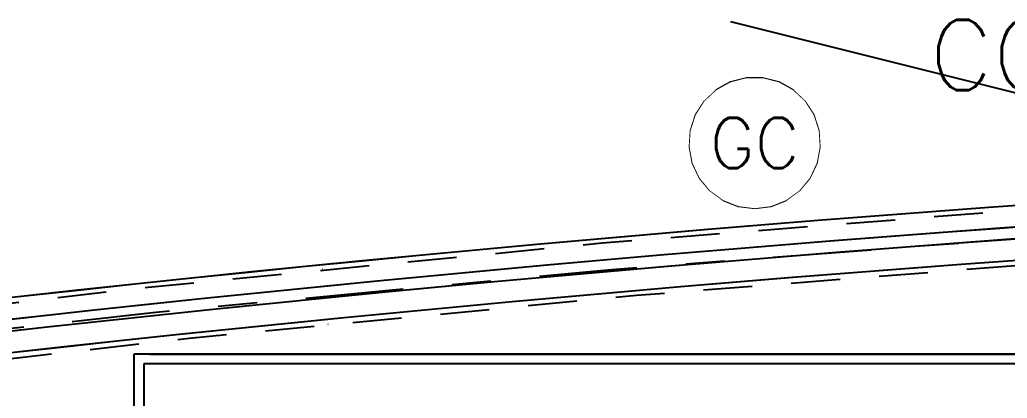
# Model space of a CAD drawing. Header units: millimetres. Extents: x 188.6 to 263.2, y 40.1 to 120.1.
# Drawn here: x 244.351 to 246.876, y 80.527 to 81.494 of the extents above; entities that cross this region are included whole.
import ezdxf
from ezdxf.enums import TextEntityAlignment as Align

# ---------------------------------------------------------------- set-up
doc = ezdxf.new("R2010")
doc.units = ezdxf.units.MM
doc.set_wipeout_variables(frame=1)
for name, pattern in [('ACAD_ISO14W100', [24, 12, -3, 0, -3, 0, -3, 0, -3]), ('DASHDOT2', [0.5, 0.25, -0.125, 0, -0.125]), ('HIDDEN2', [0.1875, 0.125, -0.0625])]:
    doc.linetypes.add(name, pattern=pattern)
for name, color, linetype in [('ARQ', 8, 'Continuous'), ('ESTR-VIGAS', 11, 'HIDDEN2'), ('ESTRUTURA', 7, 'Continuous'), ('INC-TEXTO', 7, 'Continuous'), ('SPDA-MALHA', 162, 'ACAD_ISO14W100')]:
    doc.layers.add(name, color=color, linetype=linetype)
doc.styles.add('MC-ROMANS', font='romans')
doc.styles.add('ROMANS', font='ROMANS.SHX', dxfattribs={"height": 0.15})

# ---------------------------------------------------------------- blocks, each defined once
blk = doc.blocks.new('varanda pav tipo')
at = {"color": 0, "linetype": 'Continuous'}
for radius, start, end in [(66.1415, 81.899467, 98.100485), (66.0865, 81.940842, 98.059109), (66.0565, 81.963438, 98.036513), (66.0015, 82.004914, 97.995038)]:
    blk.add_arc((44.19, -66.1865), radius, start, end, dxfattribs=at)
blk = doc.blocks.new('ESTR-TP-29.09.2016')
at = {"layer": 'ESTR-VIGAS'}
for points in [[(39.1728, 21.3415), (39.1718, 21.3414)], [(39.1856, 21.2021), (39.1866, 21.2022)]]:
    blk.add_lwpolyline(points, dxfattribs=at)
for radius, start, end in [(66.1163, 81.918164, 98.081621), (65.9756, 82.0236, 97.976185)]:
    blk.add_arc((45.7049, -44.4515), radius, start, end, dxfattribs=at)
blk = doc.blocks.new('INC-OBJETO')
at = {"color": 0}
blk.add_lwpolyline([(0, 0.002084), (-0.000518, 0.002019), (-0.001004, 0.001827), (-0.001427, 0.001519), (-0.00176, 0.001117), (-0.001982, 0.000644), (-0.00208, 0.000131), (-0.002047, -0.000391), (-0.001886, -0.000887), (-0.001606, -0.001329), (-0.001225, -0.001686), (-0.000767, -0.001938), (-0.000261, -0.002068), (0.000261, -0.002068), (0.000767, -0.001938), (0.001225, -0.001686), (0.001606, -0.001329), (0.001886, -0.000887), (0.002047, -0.000391), (0.00208, 0.000131), (0.001982, 0.000644), (0.00176, 0.001117), (0.001427, 0.001519), (0.001004, 0.001827), (0.000518, 0.002019)], close=True, dxfattribs=at)
blk.add_wipeout([(0, 0.002084), (-0.000518, 0.002019), (-0.001004, 0.001827), (-0.001427, 0.001519), (-0.00176, 0.001117), (-0.001982, 0.000644), (-0.00208, 0.000131), (-0.002047, -0.000391), (-0.001886, -0.000887), (-0.001606, -0.001329), (-0.001225, -0.001686), (-0.000767, -0.001938), (-0.000261, -0.002068), (0.000261, -0.002068), (0.000767, -0.001938), (0.001225, -0.001686), (0.001606, -0.001329), (0.001886, -0.000887), (0.002047, -0.000391), (0.00208, 0.000131), (0.001982, 0.000644), (0.00176, 0.001117), (0.001427, 0.001519), (0.001004, 0.001827), (0.000518, 0.002019)], dxfattribs=at)
at = {"color": 0, "style": 'ROMANS', "width": 1.285725}
blk.add_attdef('OBJETO', text='', height=0.0016, dxfattribs=at).set_placement((-0.001786, -0.00083), (0.001643, -0.00083), align=Align.FIT)

msp = doc.modelspace()

# ---------------------------------------------------------------- linework, layer by layer
at = {"layer": 'ARQ'}
for p, q in [((246.9632, 80.6396), (244.6432, 80.6396)), ((244.6432, 80.6396), (244.6432, 80.4296)), ((246.9632, 80.6396), (244.6432, 80.6396)), ((244.6432, 80.6396), (244.6432, 80.4296)), ((244.6831, 80.6396), (246.9392, 80.6396)), ((244.6831, 80.6396), (246.9392, 80.6396)), ((246.9382, 80.6146), (244.6682, 80.6146)), ((244.6682, 80.6146), (244.6682, 80.4546)), ((246.9382, 80.6146), (244.6682, 80.6146)), ((244.6682, 80.6146), (244.6682, 80.4546))]:
    msp.add_line(p, q, dxfattribs=at)
msp.add_lwpolyline([(248.6431, 81.4888), (247.4062, 81.1796), (246.1694, 81.4888)], dxfattribs=at)
msp.add_lwpolyline([(248.6431, 81.4888), (247.4062, 81.1796), (246.1694, 81.4888)], dxfattribs=at)
at = {"layer": 'SPDA-MALHA', "linetype": 'DASHDOT2'}
msp.add_arc((251.6316, 12.835), 68.264, 82.201764, 97.777224, dxfattribs=at)

# ---------------------------------------------------------------- block references
at = {"layer": 'ARQ', "linetype": 'HIDDEN2'}
for p in [(207.4529, 81.2344), (207.4532, 81.2345)]:
    msp.add_blockref('varanda pav tipo', p, dxfattribs=at)
at = {"layer": 'ESTRUTURA'}
msp.add_blockref('ESTR-TP-29.09.2016', (205.9531, 59.5144), dxfattribs=at)

# ---------------------------------------------------------------- texts
at = {"layer": 'ARQ', "insert": (246.6768, 81.3137), "char_height": 0.18, "attachment_point": 7, "style": 'MC-ROMANS'}
msp.add_mtext('\\A1;COLUNA 5', dxfattribs=at)

# ---------------------------------------------------------------- next in the draw order: block references
at = {"layer": 'INC-TEXTO'}
ref = msp.add_blockref('INC-OBJETO', (246.23, 81.179), dxfattribs=dict(at, xscale=80, yscale=80, zscale=80, rotation=180))
ref.add_attrib('OBJETO', 'GC', dxfattribs={"layer": '0', "height": 0.128, "style": 'ROMANS'}).set_placement((246.23, 81.179), align=Align.MIDDLE_CENTER)

doc.saveas('drawing.dxf')
